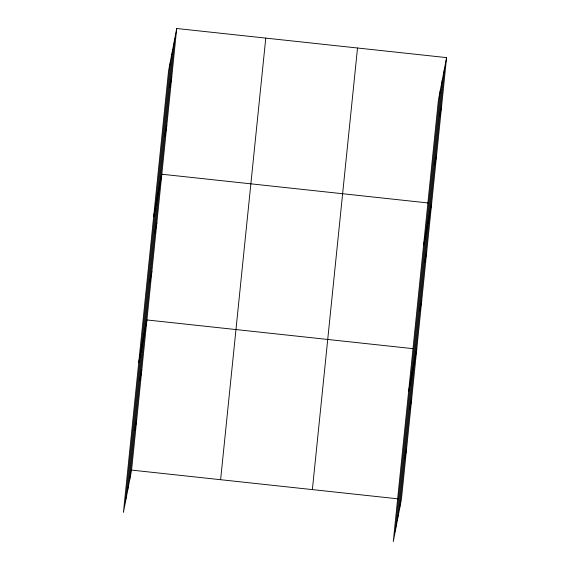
<?xml version="1.0" encoding="UTF-8"?>
<svg xmlns="http://www.w3.org/2000/svg" width="570" height="570" viewBox="0 0 570 570"><rect width="100%" height="100%" fill="white"/><g stroke="black" fill="none" stroke-linecap="round" stroke-linejoin="round"><path stroke-width="0.85" d="M125.45 501.878L170.594 60.277M127.53 491.048L172.682 49.455M129.554 480.539L174.705 38.938M176.714 28.5L168.57 70.787L123.426 512.387L131.57 470.1L176.714 28.5L446.574 57.613L401.43 499.213L393.286 541.5L438.43 99.9L446.574 57.613M220.618 479.705L265.77 38.105M312.374 489.601L357.518 48.008M395.309 530.991L440.46 89.39M397.397 520.161L442.541 78.567M399.42 509.651L444.564 68.058M169.739 87.516L171.748 77.078M164.773 136.095L166.782 125.649M153.672 216.514L161.816 174.228L428.184 202.963M154.84 233.244L156.85 222.806M149.874 281.822L151.884 271.377M138.774 362.242L146.917 319.955L413.286 348.69M139.792 380.447L141.802 370.001M134.67 430.493L136.686 420.047M439.598 116.629L441.607 106.191M434.632 165.207L436.641 154.762M423.531 245.627L431.675 203.34M424.7 262.357L426.709 251.919M419.734 310.935L421.743 300.49M408.633 391.355L416.777 349.068M409.652 409.559L411.661 399.114M404.536 459.605L406.545 449.167M131.57 470.1L397.938 498.836"/></g></svg>
